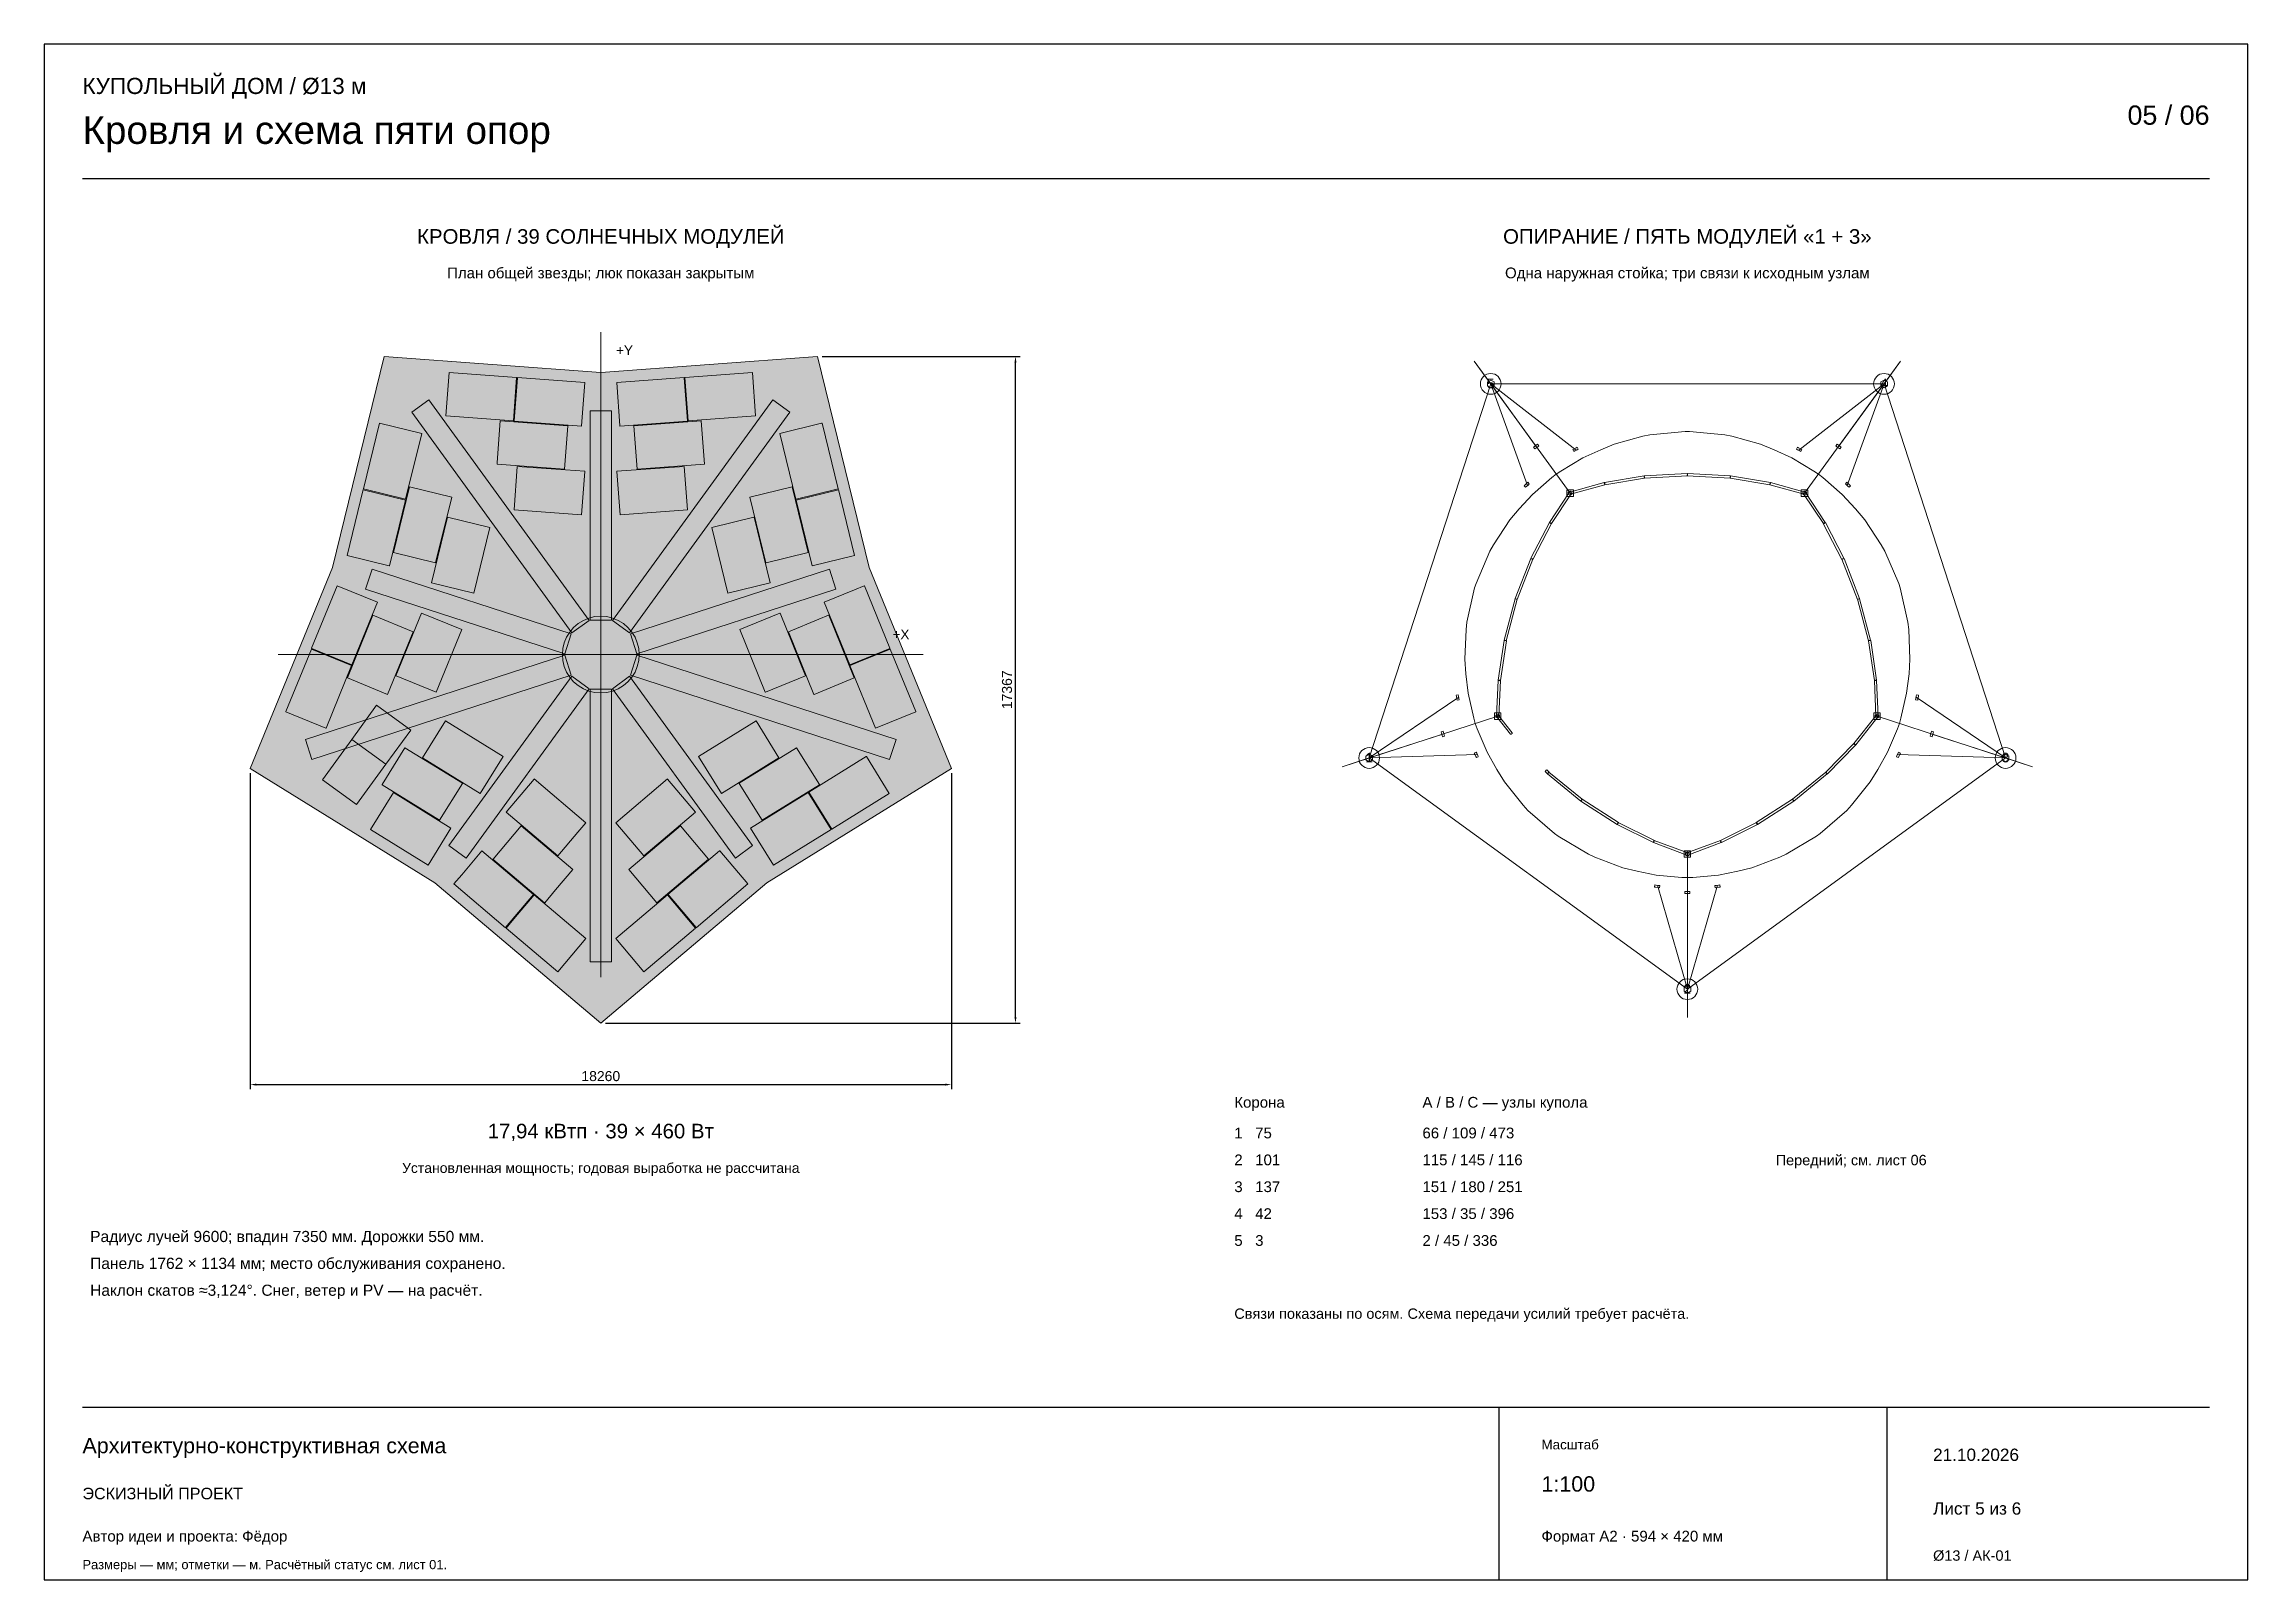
# Paper-space layout '05 Кровля и схема пяти опор' of a CAD drawing. Header units: millimetres. Extents: x 10 to 584, y 10 to 410.
import ezdxf
from ezdxf.enums import TextEntityAlignment as Align

# ---------------------------------------------------------------- set-up
doc = ezdxf.new("R2010")
doc.units = ezdxf.units.MM
for name, color, linetype, lineweight, true_color in [('P_ACCENT', 7, 'Continuous', 18, 0xa77b3c), ('P_AXIS', 7, 'Continuous', 9, 0x71817c), ('P_BEYOND', 7, 'Continuous', 9, 0x9ea9a3), ('P_DIM', 7, 'Continuous', 13, 0x203e3b), ('P_FILL', 7, 'Continuous', 0, 0xe8e9e2), ('P_FRAME', 7, 'Continuous', 25, 0x203e3b), ('P_GLASS', 7, 'Continuous', 13, 0x65969d), ('P_OUTLINE', 7, 'Continuous', 18, 0x203e3b), ('P_TEXT', 7, 'Continuous', 18, 0x203e3b)]:
    doc.layers.add(name, color=color, linetype=linetype, lineweight=lineweight, true_color=true_color)
doc.styles.add('DOME', font='Arial.ttf')
doc.dimstyles.new('DOME_DIM', dxfattribs={"dimtxt": 2.6, "dimasz": 1.6, "dimexe": 1.2, "dimexo": 1.2, "dimgap": 0.9, "dimtad": 1, "dimdec": 0, "dimtxsty": 'DOME', "dimcen": 2.5, "dimazin": 3, "dimtfac": 1, "dimtmove": 0, "dimatfit": 3, "dimarcsym": 0})

psp = doc.layouts.new('05 Кровля и схема пяти опор')

# ---------------------------------------------------------------- hatches: boundary and pattern name
at = {"layer": 'P_FILL', "true_color": 0xeee9dc}
psp.add_hatch(color=254, dxfattribs=at).paths.add_polyline_path([(63.699, 221.334), (111.798, 191.537), (155, 155), (198.202, 191.537), (246.301, 221.334), (224.903, 273.713), (211.427, 328.666), (155, 324.5), (98.573, 328.666), (85.097, 273.713)])
at = {"layer": 'P_FILL', "true_color": 0x9fbbc0}
for points in [[(114.669, 313.152), (115.502, 324.429), (115.503, 324.445), (133.075, 323.148), (133.074, 323.131), (132.242, 311.855), (132.24, 311.839), (114.668, 313.136)], [(132.441, 311.841), (133.273, 323.117), (133.275, 323.133), (150.847, 321.836), (150.846, 321.819), (150.013, 310.543), (150.012, 310.527), (132.44, 311.824)], [(159.988, 310.527), (159.987, 310.543), (159.154, 321.819), (159.153, 321.836), (176.725, 323.133), (176.727, 323.117), (177.559, 311.841), (177.56, 311.824)], [(177.76, 311.839), (177.758, 311.855), (176.926, 323.131), (176.925, 323.148), (194.497, 324.445), (194.498, 324.429), (195.331, 313.152), (195.332, 313.136)], [(104.156, 291.45), (93.174, 294.143), (93.159, 294.147), (97.355, 311.26), (97.371, 311.256), (108.368, 308.559), (104.172, 291.446)], [(127.99, 300.615), (128.017, 300.982), (128.823, 311.891), (128.824, 311.907), (146.396, 310.61), (146.395, 310.594), (145.562, 299.318), (145.561, 299.301), (127.989, 300.599)], [(164.439, 299.301), (164.438, 299.318), (163.605, 310.594), (163.604, 310.61), (181.176, 311.907), (181.177, 311.891), (182.01, 300.615), (182.011, 300.599)], [(216.826, 294.143), (205.844, 291.45), (205.828, 291.446), (201.632, 308.559), (212.522, 311.229), (212.629, 311.256), (212.645, 311.26), (216.841, 294.147)], [(132.425, 288.733), (133.258, 300.009), (133.259, 300.026), (150.831, 298.728), (150.83, 298.712), (149.998, 287.436), (149.996, 287.42), (132.424, 288.717)], [(160.004, 287.42), (160.002, 287.436), (159.17, 298.712), (159.169, 298.728), (176.741, 300.026), (176.742, 300.009), (177.575, 288.733), (177.576, 288.717)], [(99.928, 274.139), (99.912, 274.143), (88.931, 276.836), (88.915, 276.839), (93.111, 293.952), (93.127, 293.949), (104.108, 291.256), (104.124, 291.252)], [(111.979, 274.903), (111.964, 274.907), (100.982, 277.599), (100.966, 277.603), (105.163, 294.716), (105.178, 294.712), (116.16, 292.02), (116.176, 292.016)], [(193.84, 292.02), (204.821, 294.712), (204.837, 294.716), (209.034, 277.603), (209.018, 277.599), (198.036, 274.907), (198.021, 274.903), (193.824, 292.016)], [(205.892, 291.256), (216.873, 293.949), (216.889, 293.952), (221.085, 276.839), (221.069, 276.836), (210.088, 274.143), (210.072, 274.139), (205.876, 291.252)], [(121.909, 267.013), (121.893, 267.017), (110.912, 269.71), (110.896, 269.714), (115.092, 286.827), (115.108, 286.823), (126.09, 284.13), (126.105, 284.126)], [(183.911, 284.13), (194.892, 286.823), (194.908, 286.827), (199.104, 269.714), (199.088, 269.71), (188.107, 267.017), (188.091, 267.013), (183.895, 284.126)], [(90.181, 248.34), (90.166, 248.346), (79.699, 252.622), (79.684, 252.628), (86.348, 268.94), (86.363, 268.933), (96.83, 264.657), (96.845, 264.651)], [(213.17, 264.657), (221.12, 267.905), (223.637, 268.933), (223.652, 268.94), (230.316, 252.628), (230.301, 252.622), (219.834, 248.346), (219.819, 248.34), (213.155, 264.651)], [(99.482, 240.638), (99.467, 240.644), (89, 244.92), (88.985, 244.927), (95.649, 261.238), (95.664, 261.232), (106.131, 256.955), (106.146, 256.949)], [(112.153, 241.184), (112.138, 241.191), (101.671, 245.467), (101.656, 245.473), (108.319, 261.784), (108.335, 261.778), (118.802, 257.502), (118.817, 257.496)], [(191.198, 257.502), (201.666, 261.778), (201.681, 261.784), (208.344, 245.473), (208.329, 245.467), (197.862, 241.191), (197.847, 241.184), (191.183, 257.496)], [(203.869, 256.955), (211.819, 260.203), (214.336, 261.232), (214.351, 261.238), (221.015, 244.927), (221, 244.92), (210.533, 240.644), (210.518, 240.638), (203.854, 256.949)], [(83.442, 231.843), (83.427, 231.849), (72.96, 236.126), (72.945, 236.132), (79.608, 252.443), (79.624, 252.437), (90.091, 248.161), (90.106, 248.155)], [(219.91, 248.161), (222.215, 249.103), (230.376, 252.437), (230.392, 252.443), (237.055, 236.132), (237.04, 236.126), (226.573, 231.849), (226.558, 231.843), (219.894, 248.155)], [(129.536, 224.463), (123.582, 214.851), (123.573, 214.837), (108.595, 224.116), (108.603, 224.13), (114.558, 233.742), (114.566, 233.756), (129.545, 224.477)], [(180.464, 224.463), (180.455, 224.477), (195.434, 233.756), (195.442, 233.742), (201.397, 224.13), (201.405, 224.116), (186.427, 214.837), (186.418, 214.851)], [(118.965, 217.458), (113.01, 207.846), (113.001, 207.832), (98.023, 217.111), (98.031, 217.125), (103.986, 226.737), (103.994, 226.75), (118.973, 217.471)], [(191.036, 217.458), (191.027, 217.471), (206.006, 226.75), (206.014, 226.737), (211.969, 217.125), (211.977, 217.111), (196.999, 207.832), (196.99, 207.846)], [(209.182, 215.144), (209.173, 215.158), (224.152, 224.437), (224.161, 224.423), (230.115, 214.811), (230.124, 214.798), (215.145, 205.518), (215.136, 205.532)], [(130.329, 209.949), (137.63, 218.582), (137.641, 218.595), (151.095, 207.217), (151.084, 207.204), (149.017, 204.76), (143.783, 198.571), (143.772, 198.559), (130.319, 209.937)], [(158.916, 207.204), (158.905, 207.217), (172.359, 218.595), (172.37, 218.582), (179.671, 209.949), (179.681, 209.937), (166.228, 198.559), (166.217, 198.571)], [(115.967, 205.76), (110.012, 196.148), (110.004, 196.134), (95.025, 205.413), (95.034, 205.427), (100.988, 215.039), (100.997, 215.053), (115.975, 205.774)], [(194.033, 205.76), (194.024, 205.774), (209.003, 215.053), (209.012, 215.039), (214.966, 205.427), (214.975, 205.413), (199.996, 196.134), (199.988, 196.148)], [(126.933, 197.73), (134.235, 206.363), (134.245, 206.375), (147.699, 194.997), (143.218, 189.699), (140.387, 186.352), (140.376, 186.339), (126.923, 197.717)], [(183.067, 197.73), (183.077, 197.717), (169.624, 186.339), (169.613, 186.352), (162.301, 194.997), (175.755, 206.375), (175.765, 206.363)], [(116.734, 191.264), (118.772, 193.674), (124.036, 199.897), (124.046, 199.91), (137.5, 188.532), (137.489, 188.519), (130.188, 179.886), (130.178, 179.873), (116.724, 191.251)], [(172.511, 188.519), (172.5, 188.532), (185.954, 199.91), (185.964, 199.897), (193.266, 191.264), (193.276, 191.251), (179.822, 179.873), (179.812, 179.886)], [(130.341, 179.757), (132.379, 182.166), (137.642, 188.39), (137.653, 188.402), (151.107, 177.024), (151.096, 177.012), (143.794, 168.379), (143.784, 168.366), (130.33, 179.744)], [(158.904, 177.012), (158.893, 177.024), (172.347, 188.402), (172.358, 188.39), (179.659, 179.757), (179.67, 179.744), (166.216, 168.366), (166.206, 168.379)]]:
    psp.add_hatch(color=253, dxfattribs=at).paths.add_polyline_path(points)
at = {"layer": 'P_FILL', "true_color": 0xf9f8f2}
for points in [[(151.935, 259.898), (110.202, 317.338), (105.752, 314.105), (147.485, 256.665)], [(162.515, 256.665), (204.248, 314.105), (199.798, 317.338), (158.065, 259.898)], [(157.75, 260), (157.75, 314.5), (152.25, 314.5), (152.25, 260)], [(147.29, 256.397), (95.458, 273.238), (93.758, 268.007), (145.591, 251.166)], [(164.409, 251.166), (216.242, 268.007), (214.542, 273.238), (162.71, 256.397)], [(165, 251), (164.877, 252.564), (164.511, 254.09), (163.91, 255.54), (163.09, 256.878), (162.071, 258.071), (160.878, 259.09), (159.54, 259.91), (158.09, 260.511), (156.564, 260.877), (155, 261), (153.436, 260.877), (151.91, 260.511), (150.46, 259.91), (149.122, 259.09), (147.929, 258.071), (146.91, 256.878), (146.09, 255.54), (145.489, 254.09), (145.123, 252.564), (145, 251), (145.123, 249.436), (145.489, 247.91), (146.09, 246.46), (146.91, 245.122), (147.929, 243.929), (149.122, 242.91), (150.46, 242.09), (151.91, 241.489), (153.436, 241.123), (155, 241), (156.564, 241.123), (158.09, 241.489), (159.54, 242.09), (160.878, 242.91), (162.071, 243.929), (163.09, 245.122), (163.91, 246.46), (164.511, 247.91), (164.877, 249.436)], [(145.591, 250.834), (78.066, 228.894), (79.765, 223.663), (147.29, 245.603)], [(162.71, 245.603), (230.235, 223.663), (231.934, 228.894), (164.409, 250.834)], [(147.485, 245.335), (115.451, 201.244), (119.9, 198.011), (151.935, 242.102)], [(152.25, 242), (152.25, 171), (157.75, 171), (157.75, 242)], [(158.065, 242.102), (190.1, 198.011), (194.549, 201.244), (162.515, 245.335)]]:
    psp.add_hatch(color=7, dxfattribs=at).paths.add_polyline_path(points)
at = {"layer": 'P_FILL', "true_color": 0xc4af85}
for points in [[(90.128, 228.913), (99.027, 222.447), (105.493, 231.346), (96.593, 237.812)], [(82.487, 218.395), (91.386, 211.93), (99.027, 222.447), (90.128, 228.913)]]:
    psp.add_hatch(color=43, dxfattribs=at).paths.add_polyline_path(points)

# ---------------------------------------------------------------- linework, layer by layer
at = {"layer": 'P_ACCENT'}
for p, q in [((386.779, 321.5), (382.454, 327.452)), ((407.468, 293.024), (382.454, 327.452)), ((468.532, 293.024), (493.546, 327.452)), ((489.221, 321.5), (493.546, 327.452)), ((386.779, 321.5), (355.122, 224.071)), ((409.006, 304.208), (386.779, 321.5)), ((396.355, 295.017), (386.779, 321.5)), ((398.805, 304.948), (386.779, 321.5)), ((489.221, 321.5), (386.779, 321.5)), ((466.994, 304.208), (489.221, 321.5)), ((477.195, 304.948), (489.221, 321.5)), ((479.645, 295.017), (489.221, 321.5)), ((520.878, 224.071), (489.221, 321.5)), ((378.437, 239.868), (355.122, 224.071)), ((497.563, 239.868), (520.878, 224.071)), ((388.598, 234.948), (348.125, 221.798)), ((374.581, 230.394), (355.122, 224.071)), ((487.402, 234.948), (527.875, 221.798)), ((501.419, 230.394), (520.878, 224.071)), ((355.122, 224.071), (348.125, 221.798)), ((383.269, 224.996), (355.122, 224.071)), ((355.122, 224.071), (438, 163.857)), ((438, 163.857), (520.878, 224.071)), ((492.731, 224.996), (520.878, 224.071)), ((520.878, 224.071), (527.875, 221.798)), ((438, 199.055), (438, 156.5)), ((430.181, 190.912), (438, 163.857)), ((445.819, 190.912), (438, 163.857)), ((438, 189.336), (438, 163.857)), ((438, 163.857), (438, 156.5))]:
    psp.add_line(p, q, dxfattribs=at)
for points in [[(90.128, 228.913), (99.027, 222.447), (105.493, 231.346), (96.593, 237.812), (90.128, 228.913)], [(82.487, 218.395), (91.386, 211.93), (99.027, 222.447), (90.128, 228.913), (82.487, 218.395)]]:
    psp.add_lwpolyline(points, dxfattribs=at)
for centre in [(386.779, 321.5), (489.221, 321.5), (355.122, 224.071), (520.878, 224.071), (438, 163.857)]:
    psp.add_circle(centre, 2.7, dxfattribs=at)
at = {"layer": 'P_AXIS'}
for p, q in [((155, 167), (155, 335)), ((71, 251), (239, 251))]:
    psp.add_line(p, q, dxfattribs=at)
at = {"layer": 'P_BEYOND'}
for points in [[(151.935, 259.898), (110.202, 317.338), (105.752, 314.105), (147.485, 256.665), (151.935, 259.898)], [(162.515, 256.665), (204.248, 314.105), (199.798, 317.338), (158.065, 259.898), (162.515, 256.665)], [(157.75, 260), (157.75, 314.5), (152.25, 314.5), (152.25, 260), (157.75, 260)], [(380.024, 249.795), (380.27, 246.026), (380.887, 240.956), (382.369, 234.456), (382.749, 233.048), (383.269, 231.685), (385.891, 225.556), (388.372, 221.091), (390.388, 217.897), (395.227, 211.8), (396.488, 210.434), (403.388, 204.373), (404.351, 203.674), (412.248, 198.985), (413.936, 198.207), (421.23, 195.489), (424.891, 194.559), (429.904, 193.579), (436.544, 192.979), (438, 192.906), (439.456, 192.979), (446.096, 193.579), (451.109, 194.559), (454.77, 195.489), (462.064, 198.207), (463.752, 198.985), (471.649, 203.674), (472.612, 204.373), (479.512, 210.434), (480.773, 211.8), (485.612, 217.897), (487.628, 221.091), (490.109, 225.556), (492.731, 231.685), (493.251, 233.048), (493.631, 234.456), (495.113, 240.956), (495.73, 246.026), (495.976, 249.795), (495.645, 257.572), (495.427, 259.418), (493.408, 268.377), (493.04, 269.51), (489.408, 277.944), (488.499, 279.566), (484.195, 286.052), (481.781, 288.957), (478.301, 292.696), (473.282, 297.084), (472.147, 297.999), (470.926, 298.796), (465.201, 302.213), (460.57, 304.367), (457.061, 305.766), (449.563, 307.854), (447.74, 308.218), (438.595, 309.066), (437.405, 309.066), (428.26, 308.218), (426.437, 307.854), (418.939, 305.766), (415.43, 304.367), (410.799, 302.213), (405.074, 298.796), (403.853, 297.999), (402.718, 297.084), (397.699, 292.696), (394.219, 288.957), (391.805, 286.052), (387.501, 279.566), (386.592, 277.944), (382.96, 269.51), (382.592, 268.377), (380.573, 259.418), (380.355, 257.572), (380.024, 249.795)], [(402.073, 285.431), (407.218, 293.19), (407.383, 293.167), (407.633, 293.001), (407.718, 292.858), (402.573, 285.099), (402.408, 285.122), (402.158, 285.288), (402.073, 285.431)], [(406.618, 292.174), (406.618, 293.874), (408.318, 293.874), (408.318, 292.174), (406.618, 292.174)], [(407.468, 292.474), (406.991, 292.749), (406.991, 293.299), (407.468, 293.574), (407.944, 293.299), (407.944, 292.749), (407.468, 292.474)], [(407.387, 293.313), (416.356, 295.808), (416.466, 295.683), (416.546, 295.394), (416.517, 295.23), (407.548, 292.735), (407.438, 292.86), (407.358, 293.149), (407.387, 293.313)], [(416.387, 295.815), (426.75, 297.544), (426.82, 297.404), (426.869, 297.108), (426.849, 296.952), (416.486, 295.224), (416.416, 295.364), (416.367, 295.66), (416.387, 295.815)], [(426.783, 297.548), (437.983, 298.171), (438.007, 298.022), (438.024, 297.722), (438.017, 297.571), (426.816, 296.949), (426.792, 297.098), (426.776, 297.397), (426.783, 297.548)], [(437.993, 298.022), (438.017, 298.171), (449.217, 297.548), (449.224, 297.397), (449.208, 297.098), (449.184, 296.949), (437.983, 297.571), (437.976, 297.722), (437.993, 298.022)], [(449.18, 297.404), (449.25, 297.544), (459.613, 295.815), (459.633, 295.66), (459.584, 295.364), (459.514, 295.224), (449.151, 296.952), (449.131, 297.108), (449.18, 297.404)], [(459.534, 295.683), (459.644, 295.808), (468.613, 293.313), (468.642, 293.149), (468.562, 292.86), (468.452, 292.735), (459.483, 295.23), (459.454, 295.394), (459.534, 295.683)], [(467.682, 292.174), (467.682, 293.874), (469.382, 293.874), (469.382, 292.174), (467.682, 292.174)], [(468.532, 292.474), (468.056, 292.749), (468.056, 293.299), (468.532, 293.574), (469.009, 293.299), (469.009, 292.749), (468.532, 292.474)], [(468.617, 293.167), (468.782, 293.19), (473.927, 285.431), (473.842, 285.288), (473.592, 285.122), (473.427, 285.099), (468.282, 292.858), (468.367, 293.001), (468.617, 293.167)], [(397.21, 276.082), (402.057, 285.404), (402.211, 285.375), (402.477, 285.236), (402.589, 285.127), (397.743, 275.805), (397.589, 275.834), (397.322, 275.973), (397.21, 276.082)], [(473.789, 285.375), (473.943, 285.404), (478.79, 276.082), (478.678, 275.973), (478.411, 275.834), (478.257, 275.805), (473.411, 285.127), (473.523, 285.236), (473.789, 285.375)], [(393.143, 265.592), (397.197, 276.052), (397.342, 276.012), (397.622, 275.904), (397.756, 275.835), (393.703, 265.375), (393.557, 265.415), (393.278, 265.524), (393.143, 265.592)], [(478.658, 276.012), (478.803, 276.052), (482.857, 265.592), (482.722, 265.524), (482.443, 265.415), (482.297, 265.375), (478.244, 275.835), (478.378, 275.904), (478.658, 276.012)], [(147.29, 256.397), (95.458, 273.238), (93.758, 268.007), (145.591, 251.166), (147.29, 256.397)], [(164.409, 251.166), (216.242, 268.007), (214.542, 273.238), (162.71, 256.397), (164.409, 251.166)], [(390.405, 254.663), (390.264, 254.716), (393.133, 265.561), (393.282, 265.537), (393.572, 265.461), (393.713, 265.407), (390.844, 254.562), (390.695, 254.586), (390.405, 254.663)], [(482.718, 265.537), (482.867, 265.561), (485.736, 254.716), (485.595, 254.663), (485.305, 254.586), (485.156, 254.562), (482.287, 265.407), (482.428, 265.461), (482.718, 265.537)], [(165, 251), (164.877, 252.564), (164.511, 254.09), (163.91, 255.54), (163.09, 256.878), (162.071, 258.071), (160.878, 259.09), (159.54, 259.91), (158.09, 260.511), (156.564, 260.877), (155, 261), (153.436, 260.877), (151.91, 260.511), (150.46, 259.91), (149.122, 259.09), (147.929, 258.071), (146.91, 256.878), (146.09, 255.54), (145.489, 254.09), (145.123, 252.564), (145, 251), (145.123, 249.436), (145.489, 247.91), (146.09, 246.46), (146.91, 245.122), (147.929, 243.929), (149.122, 242.91), (150.46, 242.09), (151.91, 241.489), (153.436, 241.123), (155, 241), (156.564, 241.123), (158.09, 241.489), (159.54, 242.09), (160.878, 242.91), (162.071, 243.929), (163.09, 245.122), (163.91, 246.46), (164.511, 247.91), (164.877, 249.436), (165, 251)], [(389.138, 244.182), (388.841, 244.226), (388.699, 244.294), (390.257, 254.684), (390.413, 254.706), (390.709, 254.662), (390.851, 254.595), (389.293, 244.205), (389.138, 244.182)], [(486.707, 244.205), (485.149, 254.595), (485.291, 254.662), (485.587, 254.706), (485.743, 254.684), (487.301, 244.294), (487.159, 244.226), (486.862, 244.182), (486.707, 244.205)], [(145.591, 250.834), (78.066, 228.894), (79.765, 223.663), (147.29, 245.603), (145.591, 250.834)], [(162.71, 245.603), (230.235, 223.663), (231.934, 228.894), (164.409, 250.834), (162.71, 245.603)], [(147.485, 245.335), (115.451, 201.244), (119.9, 198.011), (151.935, 242.102), (147.485, 245.335)], [(152.25, 242), (152.25, 171), (157.75, 171), (157.75, 242), (152.25, 242)], [(158.065, 242.102), (190.1, 198.011), (194.549, 201.244), (162.515, 245.335), (158.065, 242.102)], [(388.745, 234.87), (388.445, 234.883), (388.298, 234.961), (388.696, 244.262), (388.849, 244.328), (389.149, 244.315), (389.296, 244.236), (388.897, 234.935), (388.745, 234.87)], [(487.103, 234.935), (486.704, 244.236), (486.851, 244.315), (487.151, 244.328), (487.304, 244.262), (487.702, 234.961), (487.555, 234.883), (487.255, 234.87), (487.103, 234.935)], [(387.748, 234.098), (387.748, 235.798), (389.448, 235.798), (389.448, 234.098), (387.748, 234.098)], [(388.598, 234.398), (388.122, 234.673), (388.122, 235.223), (388.598, 235.498), (389.074, 235.223), (389.074, 234.673), (388.598, 234.398)], [(388.799, 239.598), (388.799, 239.597), (388.799, 239.599), (388.799, 239.6), (388.799, 239.598)], [(486.552, 234.098), (486.552, 235.798), (488.252, 235.798), (488.252, 234.098), (486.552, 234.098)], [(487.402, 234.398), (486.926, 234.673), (486.926, 235.223), (487.402, 235.498), (487.878, 235.223), (487.878, 234.673), (487.402, 234.398)], [(388.67, 235.098), (388.833, 235.135), (392.404, 230.638), (392.331, 230.488), (392.096, 230.301), (391.934, 230.265), (388.363, 234.762), (388.435, 234.911), (388.67, 235.098)], [(390.38, 232.698), (390.381, 232.697), (390.38, 232.698), (390.38, 232.698), (390.38, 232.698)], [(481.378, 227.844), (487.167, 235.135), (487.33, 235.098), (487.565, 234.911), (487.637, 234.762), (481.848, 227.471), (481.686, 227.508), (481.451, 227.695), (481.378, 227.844)], [(474.032, 220.378), (481.399, 227.868), (481.538, 227.795), (481.752, 227.585), (481.827, 227.447), (474.459, 219.957), (474.32, 220.03), (474.107, 220.241), (474.032, 220.378)], [(401.261, 220.883), (401.4, 220.956), (401.968, 220.378), (401.893, 220.241), (401.68, 220.03), (401.541, 219.957), (400.972, 220.535), (401.047, 220.673), (401.261, 220.883)], [(401.837, 220.294), (401.944, 220.4), (410.639, 213.313), (410.557, 213.187), (410.367, 212.954), (410.26, 212.848), (401.565, 219.935), (401.648, 220.061), (401.837, 220.294)], [(465.361, 213.313), (474.056, 220.4), (474.163, 220.294), (474.352, 220.061), (474.435, 219.935), (465.74, 212.848), (465.633, 212.954), (465.443, 213.187), (465.361, 213.313)], [(410.518, 213.215), (410.613, 213.333), (420.04, 207.253), (419.972, 207.119), (419.809, 206.866), (419.715, 206.749), (410.287, 212.828), (410.356, 212.963), (410.518, 213.215)], [(455.96, 207.253), (465.387, 213.333), (465.482, 213.215), (465.644, 212.963), (465.713, 212.828), (456.285, 206.749), (456.191, 206.866), (456.028, 207.119), (455.96, 207.253)], [(419.904, 207.155), (420.011, 207.269), (429.411, 202.577), (429.385, 202.422), (429.251, 202.154), (429.143, 202.04), (419.743, 206.732), (419.77, 206.887), (419.904, 207.155)], [(446.589, 202.577), (455.989, 207.269), (456.096, 207.155), (456.23, 206.887), (456.257, 206.732), (446.857, 202.04), (446.749, 202.154), (446.615, 202.422), (446.589, 202.577)], [(429.262, 202.474), (429.382, 202.589), (438.105, 199.337), (438.12, 199.171), (438.015, 198.89), (437.895, 198.774), (429.173, 202.027), (429.157, 202.193), (429.262, 202.474)], [(437.895, 199.337), (446.618, 202.589), (446.738, 202.474), (446.843, 202.193), (446.827, 202.027), (438.105, 198.774), (437.985, 198.89), (437.88, 199.171), (437.895, 199.337)], [(437.15, 198.205), (437.15, 199.905), (438.85, 199.905), (438.85, 198.205), (437.15, 198.205)], [(438, 198.505), (437.524, 198.78), (437.524, 199.33), (438, 199.605), (438.476, 199.33), (438.476, 198.78), (438, 198.505)]]:
    psp.add_lwpolyline(points, dxfattribs=at)
at = {"layer": 'P_FRAME'}
for p, q in [((20, 375), (574, 375)), ((20, 55), (574, 55)), ((389, 10), (389, 55)), ((490, 10), (490, 55))]:
    psp.add_line(p, q, dxfattribs=at)
psp.add_lwpolyline([(584, 10), (584, 410), (10, 410), (10, 10), (584, 10)], dxfattribs=at)
at = {"layer": 'P_GLASS'}
for points in [[(114.669, 313.152), (115.502, 324.429), (115.503, 324.445), (133.075, 323.148), (133.074, 323.131), (132.242, 311.855), (132.24, 311.839), (114.668, 313.136), (114.669, 313.152)], [(132.441, 311.841), (133.273, 323.117), (133.275, 323.133), (150.847, 321.836), (150.846, 321.819), (150.013, 310.543), (150.012, 310.527), (132.44, 311.824), (132.441, 311.841)], [(159.988, 310.527), (159.987, 310.543), (159.154, 321.819), (159.153, 321.836), (176.725, 323.133), (176.727, 323.117), (177.559, 311.841), (177.56, 311.824), (159.988, 310.527)], [(177.76, 311.839), (177.758, 311.855), (176.926, 323.131), (176.925, 323.148), (194.497, 324.445), (194.498, 324.429), (195.331, 313.152), (195.332, 313.136), (177.76, 311.839)], [(104.156, 291.45), (93.174, 294.143), (93.159, 294.147), (97.355, 311.26), (97.371, 311.256), (108.368, 308.559), (104.172, 291.446), (104.156, 291.45)], [(127.99, 300.615), (128.017, 300.982), (128.823, 311.891), (128.824, 311.907), (146.396, 310.61), (146.395, 310.594), (145.562, 299.318), (145.561, 299.301), (127.989, 300.599), (127.99, 300.615)], [(164.439, 299.301), (164.438, 299.318), (163.605, 310.594), (163.604, 310.61), (181.176, 311.907), (181.177, 311.891), (182.01, 300.615), (182.011, 300.599), (164.439, 299.301)], [(216.826, 294.143), (205.844, 291.45), (205.828, 291.446), (201.632, 308.559), (212.522, 311.229), (212.629, 311.256), (212.645, 311.26), (216.841, 294.147), (216.826, 294.143)], [(132.425, 288.733), (133.258, 300.009), (133.259, 300.026), (150.831, 298.728), (150.83, 298.712), (149.998, 287.436), (149.996, 287.42), (132.424, 288.717), (132.425, 288.733)], [(160.004, 287.42), (160.002, 287.436), (159.17, 298.712), (159.169, 298.728), (176.741, 300.026), (176.742, 300.009), (177.575, 288.733), (177.576, 288.717), (160.004, 287.42)], [(99.928, 274.139), (99.912, 274.143), (88.931, 276.836), (88.915, 276.839), (93.111, 293.952), (93.127, 293.949), (104.108, 291.256), (104.124, 291.252), (99.928, 274.139)], [(111.979, 274.903), (111.964, 274.907), (100.982, 277.599), (100.966, 277.603), (105.163, 294.716), (105.178, 294.712), (116.16, 292.02), (116.176, 292.016), (111.979, 274.903)], [(193.84, 292.02), (204.821, 294.712), (204.837, 294.716), (209.034, 277.603), (209.018, 277.599), (198.036, 274.907), (198.021, 274.903), (193.824, 292.016), (193.84, 292.02)], [(205.892, 291.256), (216.873, 293.949), (216.889, 293.952), (221.085, 276.839), (221.069, 276.836), (210.088, 274.143), (210.072, 274.139), (205.876, 291.252), (205.892, 291.256)], [(121.909, 267.013), (121.893, 267.017), (110.912, 269.71), (110.896, 269.714), (115.092, 286.827), (115.108, 286.823), (126.09, 284.13), (126.105, 284.126), (121.909, 267.013)], [(183.911, 284.13), (194.892, 286.823), (194.908, 286.827), (199.104, 269.714), (199.088, 269.71), (188.107, 267.017), (188.091, 267.013), (183.895, 284.126), (183.911, 284.13)], [(90.181, 248.34), (90.166, 248.346), (79.699, 252.622), (79.684, 252.628), (86.348, 268.94), (86.363, 268.933), (96.83, 264.657), (96.845, 264.651), (90.181, 248.34)], [(213.17, 264.657), (221.12, 267.905), (223.637, 268.933), (223.652, 268.94), (230.316, 252.628), (230.301, 252.622), (219.834, 248.346), (219.819, 248.34), (213.155, 264.651), (213.17, 264.657)], [(99.482, 240.638), (99.467, 240.644), (89, 244.92), (88.985, 244.927), (95.649, 261.238), (95.664, 261.232), (106.131, 256.955), (106.146, 256.949), (99.482, 240.638)], [(112.153, 241.184), (112.138, 241.191), (101.671, 245.467), (101.656, 245.473), (108.319, 261.784), (108.335, 261.778), (118.802, 257.502), (118.817, 257.496), (112.153, 241.184)], [(191.198, 257.502), (201.666, 261.778), (201.681, 261.784), (208.344, 245.473), (208.329, 245.467), (197.862, 241.191), (197.847, 241.184), (191.183, 257.496), (191.198, 257.502)], [(203.869, 256.955), (211.819, 260.203), (214.336, 261.232), (214.351, 261.238), (221.015, 244.927), (221, 244.92), (210.533, 240.644), (210.518, 240.638), (203.854, 256.949), (203.869, 256.955)], [(83.442, 231.843), (83.427, 231.849), (72.96, 236.126), (72.945, 236.132), (79.608, 252.443), (79.624, 252.437), (90.091, 248.161), (90.106, 248.155), (83.442, 231.843)], [(219.91, 248.161), (222.215, 249.103), (230.376, 252.437), (230.392, 252.443), (237.055, 236.132), (237.04, 236.126), (226.573, 231.849), (226.558, 231.843), (219.894, 248.155), (219.91, 248.161)], [(129.536, 224.463), (123.582, 214.851), (123.573, 214.837), (108.595, 224.116), (108.603, 224.13), (114.558, 233.742), (114.566, 233.756), (129.545, 224.477), (129.536, 224.463)], [(180.464, 224.463), (180.455, 224.477), (195.434, 233.756), (195.442, 233.742), (201.397, 224.13), (201.405, 224.116), (186.427, 214.837), (186.418, 214.851), (180.464, 224.463)], [(118.965, 217.458), (113.01, 207.846), (113.001, 207.832), (98.023, 217.111), (98.031, 217.125), (103.986, 226.737), (103.994, 226.75), (118.973, 217.471), (118.965, 217.458)], [(191.036, 217.458), (191.027, 217.471), (206.006, 226.75), (206.014, 226.737), (211.969, 217.125), (211.977, 217.111), (196.999, 207.832), (196.99, 207.846), (191.036, 217.458)], [(209.182, 215.144), (209.173, 215.158), (224.152, 224.437), (224.161, 224.423), (230.115, 214.811), (230.124, 214.798), (215.145, 205.518), (215.136, 205.532), (209.182, 215.144)], [(130.329, 209.949), (137.63, 218.582), (137.641, 218.595), (151.095, 207.217), (151.084, 207.204), (149.017, 204.76), (143.783, 198.571), (143.772, 198.559), (130.319, 209.937), (130.329, 209.949)], [(158.916, 207.204), (158.905, 207.217), (172.359, 218.595), (172.37, 218.582), (179.671, 209.949), (179.681, 209.937), (166.228, 198.559), (166.217, 198.571), (158.916, 207.204)], [(115.967, 205.76), (110.012, 196.148), (110.004, 196.134), (95.025, 205.413), (95.034, 205.427), (100.988, 215.039), (100.997, 215.053), (115.975, 205.774), (115.967, 205.76)], [(194.033, 205.76), (194.024, 205.774), (209.003, 215.053), (209.012, 215.039), (214.966, 205.427), (214.975, 205.413), (199.996, 196.134), (199.988, 196.148), (194.033, 205.76)], [(126.933, 197.73), (134.235, 206.363), (134.245, 206.375), (147.699, 194.997), (143.218, 189.699), (140.387, 186.352), (140.376, 186.339), (126.923, 197.717), (126.933, 197.73)], [(183.067, 197.73), (183.077, 197.717), (169.624, 186.339), (169.613, 186.352), (162.301, 194.997), (175.755, 206.375), (175.765, 206.363), (183.067, 197.73)], [(116.734, 191.264), (118.772, 193.674), (124.036, 199.897), (124.046, 199.91), (137.5, 188.532), (137.489, 188.519), (130.188, 179.886), (130.178, 179.873), (116.724, 191.251), (116.734, 191.264)], [(172.511, 188.519), (172.5, 188.532), (185.954, 199.91), (185.964, 199.897), (193.266, 191.264), (193.276, 191.251), (179.822, 179.873), (179.812, 179.886), (172.511, 188.519)], [(130.341, 179.757), (132.379, 182.166), (137.642, 188.39), (137.653, 188.402), (151.107, 177.024), (151.096, 177.012), (143.794, 168.379), (143.784, 168.366), (130.33, 179.744), (130.341, 179.757)], [(158.904, 177.012), (158.893, 177.024), (172.347, 188.402), (172.358, 188.39), (179.659, 179.757), (179.67, 179.744), (166.216, 168.366), (166.206, 168.379), (158.904, 177.012)]]:
    psp.add_lwpolyline(points, dxfattribs=at)
at = {"layer": 'P_OUTLINE'}
for points in [[(63.699, 221.334), (111.798, 191.537), (155, 155), (198.202, 191.537), (246.301, 221.334), (224.903, 273.713), (211.427, 328.666), (155, 324.5), (98.573, 328.666), (85.097, 273.713), (63.699, 221.334)], [(355.122, 224.071), (438, 163.857), (520.878, 224.071), (489.221, 321.5), (386.779, 321.5), (355.122, 224.071)], [(386.779, 320.5), (385.913, 321), (385.913, 322), (386.779, 322.5), (387.645, 322), (387.645, 321), (386.779, 320.5)], [(489.221, 320.5), (488.355, 321), (488.355, 322), (489.221, 322.5), (490.087, 322), (490.087, 321), (489.221, 320.5)], [(398.744, 305.584), (399.007, 305.775), (399.33, 305.33), (399.068, 305.139), (398.542, 304.757), (398.279, 304.566), (397.955, 305.011), (398.218, 305.202), (398.744, 305.584)], [(409.029, 304.847), (409.314, 305.002), (409.577, 304.519), (409.292, 304.364), (408.721, 304.053), (408.436, 303.897), (408.173, 304.38), (408.458, 304.536), (409.029, 304.847)], [(466.423, 304.519), (466.686, 305.002), (466.971, 304.847), (467.542, 304.536), (467.827, 304.38), (467.564, 303.897), (467.279, 304.053), (466.708, 304.364), (466.423, 304.519)], [(476.67, 305.33), (476.993, 305.775), (477.256, 305.584), (477.782, 305.202), (478.045, 305.011), (477.721, 304.566), (477.458, 304.757), (476.932, 305.139), (476.67, 305.33)], [(396.214, 295.64), (396.45, 295.863), (396.828, 295.463), (396.592, 295.24), (396.119, 294.793), (395.883, 294.57), (395.505, 294.969), (395.741, 295.193), (396.214, 295.64)], [(479.172, 295.463), (479.55, 295.863), (479.786, 295.64), (480.259, 295.193), (480.495, 294.969), (480.117, 294.57), (479.881, 294.793), (479.408, 295.24), (479.172, 295.463)], [(378.317, 240.507), (378.377, 240.187), (378.496, 239.548), (378.556, 239.229), (378.015, 239.128), (377.956, 239.447), (377.836, 240.086), (377.776, 240.406), (378.317, 240.507)], [(497.504, 239.548), (497.623, 240.187), (497.683, 240.507), (498.224, 240.406), (498.164, 240.086), (498.044, 239.447), (497.985, 239.128), (497.444, 239.229), (497.504, 239.548)], [(374.38, 231.012), (374.48, 230.703), (374.681, 230.085), (374.781, 229.776), (374.258, 229.606), (374.158, 229.915), (373.957, 230.533), (373.857, 230.842), (374.38, 231.012)], [(501.319, 230.085), (501.52, 230.703), (501.62, 231.012), (502.143, 230.842), (502.043, 230.533), (501.842, 229.915), (501.742, 229.606), (501.219, 229.776), (501.319, 230.085)], [(355.122, 223.071), (354.256, 223.571), (354.256, 224.571), (355.122, 225.071), (355.988, 224.571), (355.988, 223.571), (355.122, 223.071)], [(382.99, 225.583), (383.129, 225.289), (383.408, 224.702), (383.548, 224.409), (383.051, 224.173), (382.911, 224.466), (382.632, 225.053), (382.493, 225.347), (382.99, 225.583)], [(492.592, 224.702), (492.871, 225.289), (493.01, 225.583), (493.507, 225.347), (493.368, 225.053), (493.089, 224.466), (492.949, 224.173), (492.452, 224.409), (492.592, 224.702)], [(520.878, 223.071), (520.012, 223.571), (520.012, 224.571), (520.878, 225.071), (521.744, 224.571), (521.744, 223.571), (520.878, 223.071)], [(429.537, 190.996), (429.859, 190.954), (430.503, 190.87), (430.826, 190.828), (430.755, 190.282), (430.433, 190.324), (429.788, 190.408), (429.466, 190.45), (429.537, 190.996)], [(445.497, 190.87), (446.141, 190.954), (446.463, 190.996), (446.534, 190.45), (446.212, 190.408), (445.567, 190.324), (445.245, 190.282), (445.174, 190.828), (445.497, 190.87)], [(437.35, 189.336), (437.675, 189.336), (438.325, 189.336), (438.65, 189.336), (438.65, 188.786), (438.325, 188.786), (437.675, 188.786), (437.35, 188.786), (437.35, 189.336)], [(438, 162.857), (437.134, 163.357), (437.134, 164.357), (438, 164.857), (438.866, 164.357), (438.866, 163.357), (438, 162.857)]]:
    psp.add_lwpolyline(points, dxfattribs=at)

# ---------------------------------------------------------------- texts
at = {"layer": 'P_TEXT', "color": 35, "true_color": 0xa77b3c, "style": 'DOME'}
for s, height, p in [('КУПОЛЬНЫЙ ДОМ / Ø13 м', 4.2, (20, 397)), ('Передний; см. лист 06', 2.7, (461, 118)), ('ЭСКИЗНЫЙ ПРОЕКТ', 3, (20, 31))]:
    psp.add_text(s, height=height, dxfattribs=at).set_placement(p)
at = {"layer": 'P_TEXT', "style": 'DOME'}
for s, height, p in [('Кровля и схема пяти опор', 7.2, (20, 384)), ('1   75', 2.8, (320, 125)), ('66 / 109 / 473', 2.8, (369, 125)), ('2   101', 2.8, (320, 118)), ('115 / 145 / 116', 2.8, (369, 118)), ('3   137', 2.8, (320, 111)), ('151 / 180 / 251', 2.8, (369, 111)), ('4   42', 2.8, (320, 104)), ('153 / 35 / 396', 2.8, (369, 104)), ('Радиус лучей 9600; впадин 7350 мм. Дорожки 550 мм.', 2.9, (22, 98)), ('5   3', 2.8, (320, 97)), ('2 / 45 / 336', 2.8, (369, 97)), ('Панель 1762 × 1134 мм; место обслуживания сохранено.', 2.9, (22, 91)), ('Наклон скатов ≈3,124°. Снег, ветер и PV — на расчёт.', 2.9, (22, 84)), ('Связи показаны по осям. Схема передачи усилий требует расчёта.', 2.7, (320, 78)), ('Архитектурно-конструктивная схема', 4, (20, 43)), ('21.10.2026', 3.2, (502, 41)), ('1:100', 4, (400, 33)), ('Лист 5 из 6', 3.2, (502, 27)), ('Автор идеи и проекта: Фёдор', 2.8, (20, 20)), ('Формат A2 · 594 × 420 мм', 2.8, (400, 20))]:
    psp.add_text(s, height=height, dxfattribs=at).set_placement(p)
psp.add_text('05 / 06', height=5, dxfattribs=at).set_placement((574, 389), align=Align.RIGHT)
for s, height, p in [('КРОВЛЯ / 39 СОЛНЕЧНЫХ МОДУЛЕЙ', 3.8, (155, 358)), ('ОПИРАНИЕ / ПЯТЬ МОДУЛЕЙ «1 + 3»', 3.8, (438, 358)), ('5', 2.5, (386.779, 320.35)), ('4', 2.5, (489.221, 320.35)), ('1', 2.5, (355.122, 222.921)), ('3', 2.5, (520.878, 222.921)), ('2', 2.5, (438, 162.707)), ('17,94 кВтп · 39 × 460 Вт', 3.8, (155, 125)), ('Установленная мощность; годовая выработка не рассчитана', 2.6, (155, 116))]:
    psp.add_text(s, height=height, dxfattribs=at).set_placement(p, align=Align.CENTER)
at = {"layer": 'P_TEXT', "color": 8, "true_color": 0x71817c, "style": 'DOME'}
for s, p in [('План общей звезды; люк показан закрытым', (155, 349)), ('Одна наружная стойка; три связи к исходным узлам', (438, 349))]:
    psp.add_text(s, height=2.8, dxfattribs=at).set_placement(p, align=Align.CENTER)
for s, height, p in [('+Y', 2.5, (159, 329)), ('+X', 2.5, (231, 255)), ('Корона', 2.8, (320, 133)), ('A / B / C — узлы купола', 2.8, (369, 133)), ('Масштаб', 2.5, (400, 44)), ('Ø13 / АК-01', 2.7, (502, 15)), ('Размеры — мм; отметки — м. Расчётный статус см. лист 01.', 2.4, (20, 12.8))]:
    psp.add_text(s, height=height, dxfattribs=at).set_placement(p)

# ---------------------------------------------------------------- dimensions: what is measured, and where the dimension line sits
at = {"layer": 'P_DIM'}
psp.add_linear_dim(base=(263, 155), p1=(155, 155), p2=(211.427, 328.666), angle=90, dimstyle='DOME_DIM', override={"dimlfac": 100}, dxfattribs=at).render()
psp.add_linear_dim(base=(63.699, 139), p1=(63.699, 221.334), p2=(246.301, 221.334), dimstyle='DOME_DIM', override={"dimlfac": 100}, dxfattribs=at).render()

doc.saveas('drawing.dxf')
